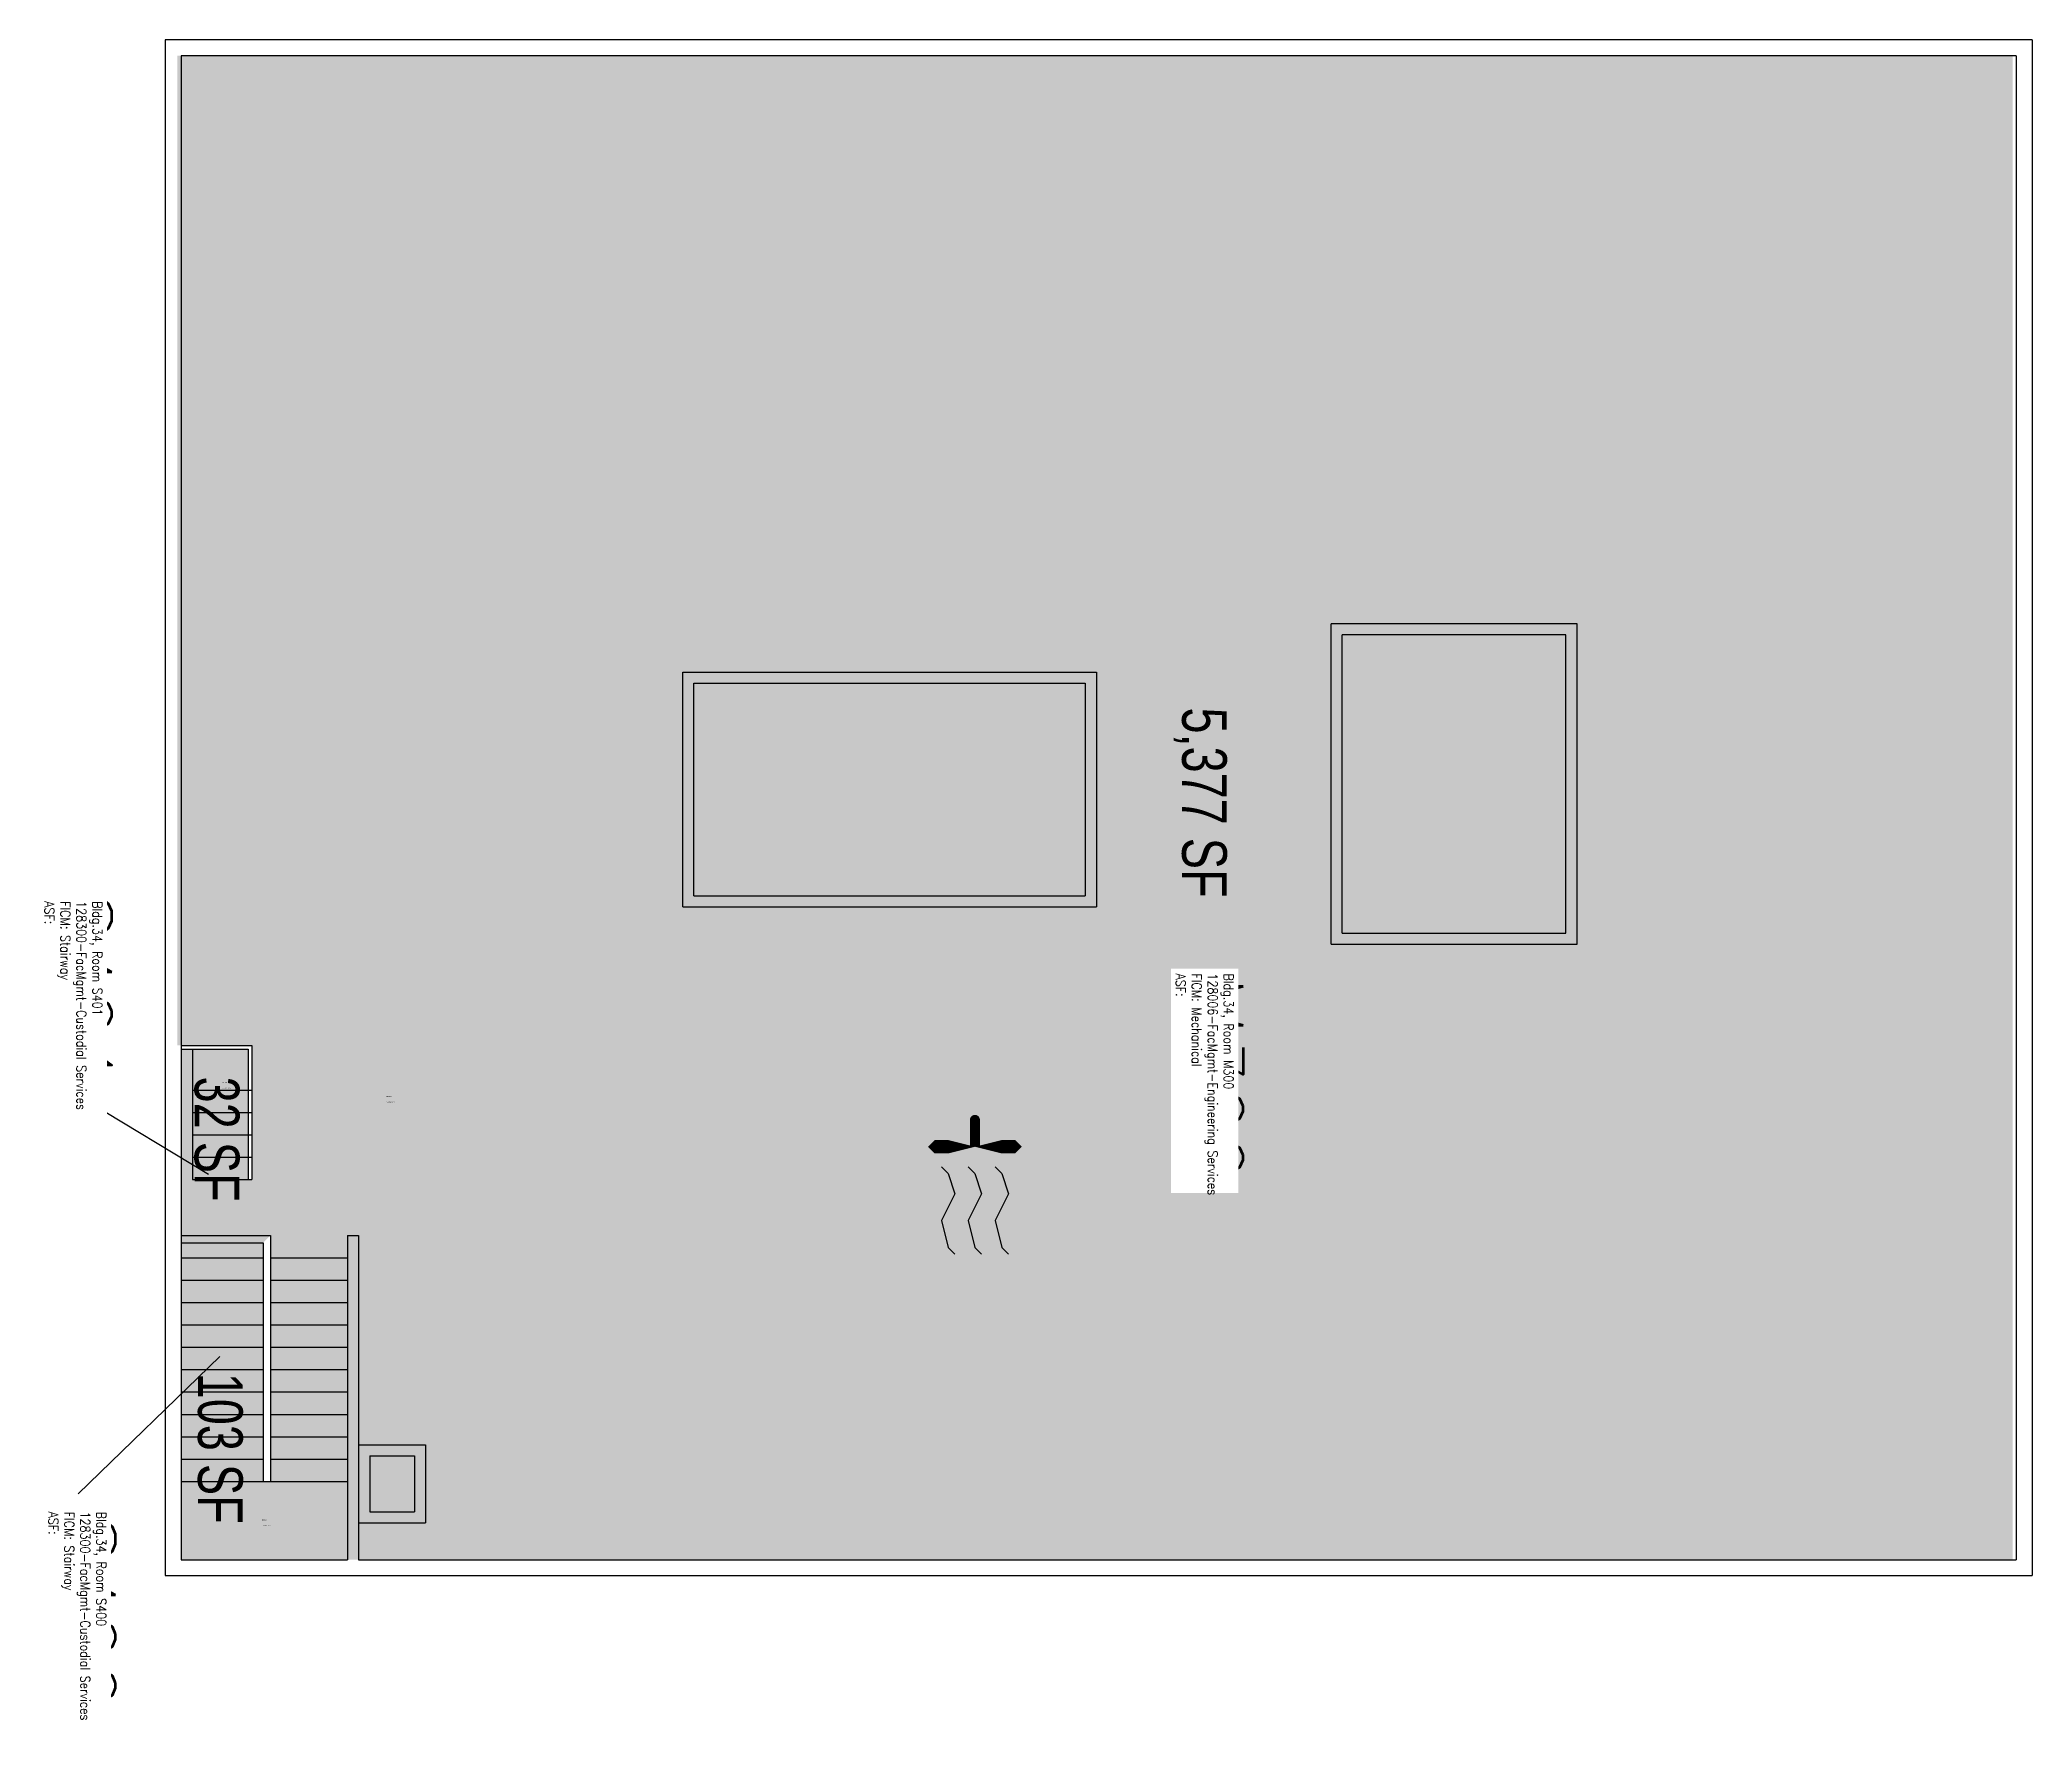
# Model space of a CAD drawing. Header units: inches. Extents: x 0 to 2469, y 0 to 1959.
# Drawn here: x 1400 to 2469, y 1052 to 1959 of the extents above; entities outside this region: 2.
import ezdxf
from ezdxf.enums import TextEntityAlignment as Align

# ---------------------------------------------------------------- set-up
doc = ezdxf.new("R2010")
doc.units = ezdxf.units.IN
doc.header["$LTSCALE"] = 10
doc.header["$MEASUREMENT"] = 0
doc.layers.get('0').update_dxf_attribs({"linetype": 'CONTINUOUS'})
for name, color, linetype in [('A-FLOR', 3, 'CONTINUOUS'), ('A-IDEN-CNUM', 7, 'CONTINUOUS'), ('A-IDEN-ICON', 4, 'CONTINUOUS'), ('A-IDEN-RNUM', 7, 'CONTINUOUS'), ('A-IDEN-SNUM', 4, 'CONTINUOUS'), ('A-IDEN-VNUM', 4, 'CONTINUOUS'), ('A-WALL', 5, 'CONTINUOUS'), ('AREA-TEXT', 3, 'CONTINUOUS'), ('Rooms-Category-Color', 7, 'CONTINUOUS'), ('Rooms-College-Color', 7, 'CONTINUOUS'), ('Rooms-Department-Color', 7, 'CONTINUOUS'), ('Rooms-Division-Color', 7, 'CONTINUOUS'), ('Rooms-Information', 7, 'CONTINUOUS')]:
    doc.layers.add(name, color=color, linetype=linetype)
doc.styles.add('AREA', font='arial.ttf', dxfattribs={"width": 0.75, "height": 24})
doc.styles.add('ROOMSNUMBER', font='txt', dxfattribs={"height": 0.03})
doc.styles.add('ROOMVNUMBER', font='simplex.shx', dxfattribs={"width": 0.85})

# ---------------------------------------------------------------- blocks, each defined once
blk = doc.blocks.new('CPMECH')
at = {"color": 0, "linetype": 'ByBlock'}
for p, q in [((0.005, 0.025), (0.015, 0.035)), ((0.015, 0.035), (0.045, 0.045)), ((0.045, 0.045), (0.085, 0.025)), ((0.085, 0.025), (0.125, 0.035)), ((0.125, 0.035), (0.135, 0.045)), ((0.015, -0.005), (0.045, 0.005)), ((0.045, 0.005), (0.085, -0.015)), ((0.125, -0.005), (0.135, 0.005)), ((0.005, -0.015), (0.015, -0.005)), ((0.085, -0.015), (0.125, -0.005)), ((0.005, -0.055), (0.015, -0.045)), ((0.015, -0.045), (0.045, -0.035)), ((0.045, -0.035), (0.085, -0.055)), ((0.085, -0.055), (0.125, -0.045)), ((0.125, -0.045), (0.135, -0.035))]:
    blk.add_line(p, q, dxfattribs=at)
for points in [[(-0.025, -0.005, 0, 0.02, 0), (-0.025, 0.035, 0.02, 0.02, 0), (-0.025, 0.055, 0.02, 0, 0), (-0.025, 0.065, 0, 0, 0)], [(-0.025, -0.005, 0, 0.02, 0), (-0.025, -0.045, 0.02, 0.02, 0), (-0.025, -0.065, 0.02, 0, 0), (-0.025, -0.075, 0, 0, 0)]]:
    blk.add_lwpolyline(points, format="xyseb", dxfattribs=at)
at = {"color": 0, "linetype": 'ByBlock', "const_width": 0.015}
blk.add_lwpolyline([(-0.025, -0.005), (-0.065, -0.005)], dxfattribs=at)
at = {"color": 0, "linetype": 'ByBlock', "const_width": 0.0075}
blk.add_lwpolyline([(-0.0682, -0.0069, 1), (-0.0618, -0.0031, 1)], format="xyb", close=True, dxfattribs=at)

msp = doc.modelspace()

# ---------------------------------------------------------------- hatches: boundary and pattern name
at = {"layer": 'Rooms-Category-Color', "true_color": 0xadadad}
for points in [[(2458.8, 1951), (1473.8, 1951), (1473.8, 1419.9), (1513.7, 1419.9), (1513.7, 1347.9), (1565, 1317.9), (1565, 1143.9), (2458.8, 1143.9)], [(1511.7, 1417.9), (1475.7, 1417.9), (1475.7, 1313.9), (1519.7, 1313.9), (1523.7, 1317.9), (1565, 1317.9), (1513.7, 1347.9), (1511.7, 1347.9)], [(1565, 1317.9), (1523.7, 1317.9), (1523.7, 1185.9), (1519.7, 1185.9), (1519.7, 1313.9), (1475.7, 1313.9), (1475.7, 1143.9), (1565, 1143.9)]]:
    msp.add_hatch(color=253, dxfattribs=at).paths.add_polyline_path(points)
at = {"layer": 'Rooms-College-Color', "true_color": 0xadadad}
for points in [[(2458.8, 1951), (1473.8, 1951), (1473.8, 1419.9), (1513.7, 1419.9), (1513.7, 1347.9), (1565, 1317.9), (1565, 1143.9), (2458.8, 1143.9)], [(1511.7, 1417.9), (1475.7, 1417.9), (1475.7, 1313.9), (1519.7, 1313.9), (1523.7, 1317.9), (1565, 1317.9), (1513.7, 1347.9), (1511.7, 1347.9)], [(1565, 1317.9), (1523.7, 1317.9), (1523.7, 1185.9), (1519.7, 1185.9), (1519.7, 1313.9), (1475.7, 1313.9), (1475.7, 1143.9), (1565, 1143.9)]]:
    msp.add_hatch(color=253, dxfattribs=at).paths.add_polyline_path(points)
at = {"layer": 'Rooms-Department-Color', "true_color": 0xacacac}
for points in [[(2458.8, 1951), (1473.8, 1951), (1473.8, 1419.9), (1513.7, 1419.9), (1513.7, 1347.9), (1565, 1317.9), (1565, 1143.9), (2458.8, 1143.9)], [(1511.7, 1417.9), (1475.7, 1417.9), (1475.7, 1313.9), (1519.7, 1313.9), (1523.7, 1317.9), (1565, 1317.9), (1513.7, 1347.9), (1511.7, 1347.9)], [(1565, 1317.9), (1523.7, 1317.9), (1523.7, 1185.9), (1519.7, 1185.9), (1519.7, 1313.9), (1475.7, 1313.9), (1475.7, 1143.9), (1565, 1143.9)]]:
    msp.add_hatch(color=253, dxfattribs=at).paths.add_polyline_path(points)
at = {"layer": 'Rooms-Division-Color', "true_color": 0xadadad}
for points in [[(2458.8, 1951), (1473.8, 1951), (1473.8, 1419.9), (1513.7, 1419.9), (1513.7, 1347.9), (1565, 1317.9), (1565, 1143.9), (2458.8, 1143.9)], [(1511.7, 1417.9), (1475.7, 1417.9), (1475.7, 1313.9), (1519.7, 1313.9), (1523.7, 1317.9), (1565, 1317.9), (1513.7, 1347.9), (1511.7, 1347.9)], [(1565, 1317.9), (1523.7, 1317.9), (1523.7, 1185.9), (1519.7, 1185.9), (1519.7, 1313.9), (1475.7, 1313.9), (1475.7, 1143.9), (1565, 1143.9)]]:
    msp.add_hatch(color=253, dxfattribs=at).paths.add_polyline_path(points)

# ---------------------------------------------------------------- linework, layer by layer
at = {"layer": 'A-FLOR'}
for p, q in [((1481.8, 1417.9), (1481.8, 1347.9)), ((1481.8, 1395.9), (1513.7, 1395.9)), ((1481.8, 1383.9), (1513.7, 1383.9)), ((1481.8, 1371.9), (1513.7, 1371.9)), ((1481.8, 1359.9), (1513.7, 1359.9)), ((1481.8, 1347.9), (1513.7, 1347.9)), ((1475.7, 1305.9), (1519.7, 1305.9)), ((1523.7, 1305.9), (1565, 1305.9)), ((1475.7, 1293.9), (1519.7, 1293.9)), ((1523.7, 1293.9), (1565, 1293.9)), ((1475.7, 1281.9), (1519.7, 1281.9)), ((1523.7, 1281.9), (1565, 1281.9)), ((1475.7, 1269.9), (1519.7, 1269.9)), ((1523.7, 1269.9), (1565, 1269.9)), ((1475.7, 1257.9), (1519.7, 1257.9)), ((1523.7, 1257.9), (1565, 1257.9)), ((1475.7, 1245.9), (1519.7, 1245.9)), ((1523.7, 1245.9), (1565, 1245.9)), ((1475.7, 1233.9), (1519.7, 1233.9)), ((1523.7, 1233.9), (1565, 1233.9)), ((1475.7, 1221.9), (1519.7, 1221.9)), ((1523.7, 1221.9), (1565, 1221.9)), ((1475.7, 1209.9), (1519.7, 1209.9)), ((1523.7, 1209.9), (1565, 1209.9)), ((1475.7, 1197.9), (1519.7, 1197.9)), ((1523.7, 1197.9), (1565, 1197.9)), ((1475.7, 1185.9), (1519.7, 1185.9)), ((1523.7, 1185.9), (1565, 1185.9))]:
    msp.add_line(p, q, dxfattribs=at)
at = {"layer": 'A-IDEN-VNUM'}
for points in [[(1425.9, 1389.8), (1490.5, 1350.8)], [(1420.4, 1179.2), (1496.6, 1252.9)]]:
    msp.add_lwpolyline(points, dxfattribs=at)
at = {"layer": 'A-WALL'}
for p, q in [((2469.2, 1959.5), (1467.2, 1959.5)), ((1467.2, 1959.5), (1467.2, 1135.4)), ((2469.2, 1959.5), (2469.2, 1135.4)), ((1475.7, 1951), (1475.7, 1143.9)), ((2460.7, 1951), (1475.7, 1951)), ((2460.7, 1951), (2460.7, 1143.9)), ((2225, 1646.2), (2093, 1646.2)), ((2093, 1474.2), (2093, 1646.2)), ((2219, 1640.2), (2099, 1640.2)), ((2099, 1480.2), (2099, 1640.2)), ((2219, 1480.2), (2219, 1640.2)), ((2225, 1474.2), (2225, 1646.2)), ((1745, 1494.2), (1745, 1620.2)), ((1745, 1620.2), (1967, 1620.2)), ((1967, 1620.2), (1967, 1494.2)), ((1751, 1614.2), (1961, 1614.2)), ((1751, 1500.2), (1751, 1614.2)), ((1961, 1614.2), (1961, 1500.2)), ((1751, 1500.2), (1961, 1500.2)), ((1745, 1494.2), (1967, 1494.2)), ((2099, 1480.2), (2219, 1480.2)), ((2093, 1474.2), (2225, 1474.2)), ((1475.7, 1417.9), (1511.7, 1417.9)), ((1475.7, 1419.9), (1513.7, 1419.9)), ((1511.7, 1417.9), (1511.7, 1347.9)), ((1513.7, 1419.9), (1513.7, 1347.9)), ((1511.7, 1347.9), (1513.7, 1347.9)), ((1475.7, 1317.9), (1523.7, 1317.9)), ((1523.7, 1317.9), (1523.7, 1185.9)), ((1565, 1317.9), (1565, 1143.9)), ((1565, 1317.9), (1571, 1317.9)), ((1571, 1317.9), (1571, 1143.9)), ((1475.7, 1313.9), (1519.7, 1313.9)), ((1519.7, 1313.9), (1519.7, 1185.9)), ((1571, 1205.6), (1607, 1205.6)), ((1571, 1205.6), (1571, 1163.6)), ((1577, 1199.6), (1577, 1169.6)), ((1577, 1199.6), (1601, 1199.6)), ((1601, 1199.6), (1601, 1169.6)), ((1607, 1205.6), (1607, 1163.6)), ((1519.7, 1185.9), (1523.7, 1185.9)), ((1577, 1169.6), (1601, 1169.6)), ((1571, 1163.6), (1607, 1163.6)), ((1467.2, 1135.4), (2469.2, 1135.4)), ((1475.7, 1143.9), (1565, 1143.9)), ((1571, 1143.9), (2460.7, 1143.9)), ((0, 0), (1, 0)), ((0, 0), (1, 0))]:
    msp.add_line(p, q, dxfattribs=at)

# ---------------------------------------------------------------- block references
at = {"layer": 'A-IDEN-ICON', "xscale": 360, "yscale": 360, "zscale": 360, "rotation": 270}
msp.add_blockref('CPMECH', (1903.6, 1356.5), dxfattribs=at)

# ---------------------------------------------------------------- texts
at = {"layer": 'A-IDEN-CNUM', "style": 'ROOMSNUMBER'}
for s, p in [('CAD #034-A_S401-00', (1497.6, 1396.9)), ('CAD #034-A_M300-00', (1585.9, 1389.3)), ('CAD #034-A_S400-00', (1518.9, 1162))]:
    msp.add_text(s, height=0.36, dxfattribs=at).set_placement(p)
at = {"layer": 'A-IDEN-RNUM', "style": 'ROOMSNUMBER'}
for s, p in [('S401-00', (1497.6, 1399.9)), ('M300-00', (1585.9, 1392.3)), ('S400-00', (1518.9, 1165))]:
    msp.add_text(s, height=0.36, dxfattribs=at).set_placement(p)
at = {"layer": 'A-IDEN-SNUM', "style": 'ROOMSNUMBER'}
for s, p in [('0340S40100', (1497.6, 1399.9)), ('0340M30000', (1585.9, 1392.3)), ('0340S40000', (1518.9, 1165))]:
    msp.add_text(s, height=0.36, dxfattribs=at).set_placement(p)
at = {"layer": 'A-IDEN-VNUM', "style": 'ROOMVNUMBER', "width": 0.85}
for s, p in [('S401', (1420.5, 1450)), ('M300', (2027.7, 1401.7)), ('S400', (1422.6, 1115.7))]:
    msp.add_text(s, height=36, rotation=270, dxfattribs=at).set_placement(p, align=Align.MIDDLE)
at = {"layer": 'AREA-TEXT', "style": 'AREA', "width": 0.75}
for s, p in [('5,377 SF', (2025, 1550.2)), ('32 SF', (1495, 1369.6)), ('103 SF', (1496.8, 1203.7))]:
    msp.add_text(s, height=24, rotation=270, dxfattribs=at).set_placement(p, align=Align.MIDDLE_CENTER)

# ---------------------------------------------------------------- next in the draw order: texts
at = {"layer": 'Rooms-Information', "char_height": 5.143, "width": 115.2, "attachment_point": 7, "rotation": 270, "style": 'ROOMVNUMBER', "bg_fill": 3, "box_fill_scale": 1.5, "bg_fill_color": 256, "bg_fill_true_color": 13158600, "bg_fill_transparency": 0}
for s, insert in [('Bldg.34, Room S401^M^J128300-FacMgmt-Custodial Services^M^JFICM: Stairway^M^JASF: ', (1402.5, 1497.3)), ('Bldg.34, Room M300^M^J128006-FacMgmt-Engineering Services^M^JFICM: Mechanical^M^JASF: ', (2009.7, 1458.5)), ('Bldg.34, Room S400^M^J128300-FacMgmt-Custodial Services^M^JFICM: Stairway^M^JASF: ', (1404.6, 1169.7))]:
    msp.add_mtext(s, dxfattribs=dict(at, insert=insert))

doc.saveas('drawing.dxf')
